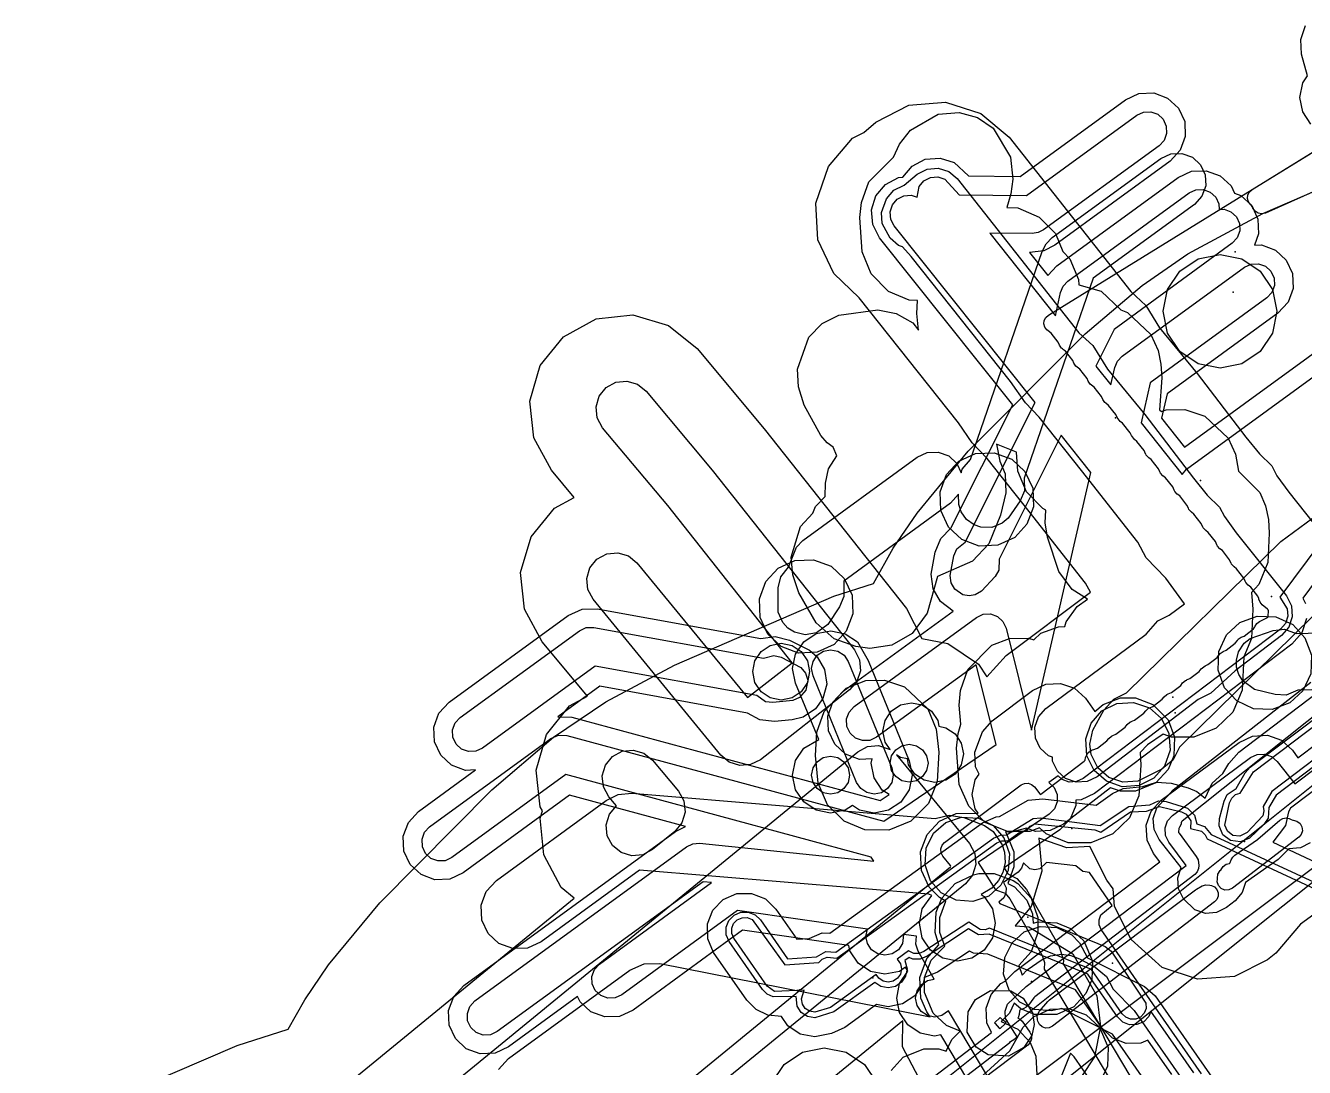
# Model space of a CAD drawing. Header units: metres. Extents: x 8738 to 9560, y -8972 to -7699.
# Drawn here: x 9225.3 to 9292.7, y -7915.7 to -7860.8 of the extents above; entities that cross this region are included whole.
import ezdxf

# ---------------------------------------------------------------- set-up
doc = ezdxf.new("R2010")
doc.units = ezdxf.units.M
for name, color, linetype in [('AI_GREENING_ALLOWED_ZONE', 4, 'Continuous'), ('AI_GREENING_EXCLUSIONS', 1, 'Continuous'), ('AI_GREENING_LAWN', 82, 'Continuous'), ('AI_GREENING_REJECTED', 6, 'Continuous')]:
    doc.layers.add(name, color=color, linetype=linetype)

msp = doc.modelspace()

# ---------------------------------------------------------------- linework, layer by layer
at = {"layer": 'AI_GREENING_ALLOWED_ZONE'}
msp.add_lwpolyline([(9293.318, -7869.513), (9290.644, -7870.695), (9290.456, -7870.738), (9290.265, -7870.706), (9290.101, -7870.604), (9289.988, -7870.448), (9289.944, -7870.352), (9289.887, -7870.274), (9289.862, -7870.251), (9289.752, -7870.104), (9289.703, -7869.927), (9289.72, -7869.745), (9289.803, -7869.581), (9289.938, -7869.458), (9294.506, -7866.641)], dxfattribs=at)
at = {"layer": 'AI_GREENING_EXCLUSIONS'}
for points in [[(9293.046, -7866.014), (9292.612, -7865.365), (9292.46, -7864.6), (9292.612, -7863.835), (9292.854, -7863.472), (9292.55, -7862.332), (9292.506, -7861.553), (9292.764, -7860.817)], [(9227.683, -7928.543), (9254.204, -7906.812), (9253.519, -7906.247), (9252.604, -7904.524), (9252.418, -7902.582), (9252.533, -7902.205), (9252.42, -7901.999), (9252.207, -7900.06), (9252.752, -7898.187), (9253.972, -7896.664), (9254.904, -7896.152), (9252.525, -7893.294), (9251.594, -7891.58), (9251.389, -7889.64), (9251.943, -7887.769), (9253.17, -7886.253), (9254.217, -7885.684), (9253.022, -7884.256), (9252.087, -7882.544), (9251.877, -7880.605), (9252.426, -7878.732), (9253.649, -7877.213), (9255.361, -7876.277), (9257.3, -7876.067), (9259.173, -7876.616), (9260.692, -7877.839), (9264.228, -7882.068), (9271.726, -7891.544), (9272.53, -7893.116), (9273.898, -7893.389), (9275.521, -7894.472), (9275.964, -7895.136), (9276.973, -7894.01), (9281.431, -7890.684), (9281.159, -7890.208), (9278.193, -7886.421), (9275.973, -7883.628), (9275.192, -7882.801), (9274.475, -7881.747), (9269.235, -7875.163), (9267.893, -7873.877), (9267.051, -7872.117), (9266.946, -7870.169), (9267.612, -7868.246), (9268.872, -7866.757), (9269.477, -7866.445), (9270.112, -7865.906), (9271.846, -7865.013), (9273.79, -7864.851), (9275.648, -7865.445), (9277.138, -7866.705), (9283.545, -7874.836), (9284.347, -7875.574), (9285.062, -7876.742), (9287.044, -7879.152), (9289.611, -7882.51), (9290.324, -7883.393), (9290.976, -7884.028), (9291.239, -7884.543), (9291.871, -7885.404), (9294.513, -7888.722)], [(9285.859, -7934.689), (9273.536, -7914.009), (9273.209, -7914.074), (9272.444, -7913.922), (9271.795, -7913.488), (9271.361, -7912.839), (9271.209, -7912.074), (9271.361, -7911.309), (9271.801, -7910.655), (9271.68, -7910.45), (9271.356, -7910.667), (9270.591, -7910.819), (9269.826, -7910.667), (9269.177, -7910.233), (9268.743, -7909.584), (9268.688, -7909.309), (9263.084, -7908.501), (9257.311, -7912.707), (9256.603, -7913.035), (9255.823, -7913.067), (9255.091, -7912.797), (9254.517, -7912.269), (9254.389, -7911.993), (9250.745, -7914.649), (9250.037, -7914.977), (9249.257, -7915.009), (9248.524, -7914.739), (9247.951, -7914.211), (9247.623, -7913.502), (9247.591, -7912.723), (9247.86, -7911.99), (9248.389, -7911.416), (9259.544, -7903.288), (9260.073, -7903.035), (9260.073, -7903.035), (9253.967, -7901.386), (9248.357, -7905.474), (9247.649, -7905.802), (9246.869, -7905.833), (9246.137, -7905.564), (9245.563, -7905.035), (9245.235, -7904.327), (9245.203, -7903.547), (9245.472, -7902.815), (9246.001, -7902.241), (9249.01, -7900.049), (9248.481, -7900.07), (9247.748, -7899.801), (9247.175, -7899.272), (9246.847, -7898.564), (9246.815, -7897.785), (9247.084, -7897.052), (9247.613, -7896.478), (9253.895, -7891.901), (9254.627, -7891.567), (9255.43, -7891.549), (9264.053, -7893.114), (9264.798, -7893.011), (9265.553, -7893.207), (9266.606, -7893.733), (9267.017, -7894.084), (9267.412, -7894.757), (9267.52, -7895.53), (9267.323, -7896.285), (9266.937, -7896.828), (9266.288, -7897.262), (9265.705, -7897.406), (9264.775, -7897.491), (9263.999, -7897.409), (9263.338, -7897.05), (9255.559, -7895.638), (9253.353, -7897.245), (9254.085, -7897.274), (9270.343, -7901.664), (9270.808, -7901.347), (9270.451, -7901.108), (9270.017, -7900.459), (9269.865, -7899.694), (9269.911, -7899.465), (9269.249, -7899.492), (9268.516, -7899.223), (9267.943, -7898.694), (9267.615, -7897.985), (9267.583, -7897.206), (9267.852, -7896.473), (9268.381, -7895.899), (9274.183, -7891.672), (9273.513, -7891.178), (9273.127, -7890.5), (9273.03, -7889.726), (9273.241, -7888.568), (9273.538, -7887.846), (9274.068, -7887.313), (9277.324, -7880.81), (9270.302, -7871.999), (9269.944, -7871.306), (9269.878, -7870.528), (9270.115, -7869.785), (9270.618, -7869.188), (9271.311, -7868.83), (9271.528, -7868.811), (9272.024, -7868.224), (9272.717, -7867.866), (9273.494, -7867.8), (9274.238, -7868.037), (9274.99, -7868.735), (9277.725, -7868.769), (9283.269, -7864.729), (9283.977, -7864.402), (9284.757, -7864.37), (9285.489, -7864.639), (9286.063, -7865.168), (9286.391, -7865.876), (9286.422, -7866.656), (9286.153, -7867.388), (9285.624, -7867.962), (9279.544, -7872.393), (9278.973, -7872.682), (9278.21, -7872.775), (9279.172, -7873.983), (9279.647, -7873.482), (9286.037, -7868.826), (9286.745, -7868.498), (9287.525, -7868.466), (9288.257, -7868.735), (9288.831, -7869.264), (9289.012, -7869.654), (9289.349, -7869.778), (9289.923, -7870.307), (9290.251, -7871.015), (9290.282, -7871.795), (9290.062, -7872.396), (9290.44, -7872.381), (9291.172, -7872.65), (9291.746, -7873.179), (9292.074, -7873.887), (9292.105, -7874.667), (9291.836, -7875.399), (9291.307, -7875.973), (9285.464, -7880.231), (9285.17, -7881.512), (9286.381, -7883.033), (9296.052, -7875.987)], [(9286.785, -7934.29), (9273.944, -7912.74), (9273.592, -7912.998), (9273.209, -7913.074), (9272.826, -7912.998), (9272.502, -7912.781), (9272.285, -7912.457), (9272.209, -7912.074), (9272.285, -7911.691), (9272.502, -7911.367), (9272.826, -7911.15), (9273.191, -7911.078), (9272.342, -7909.593), (9272.218, -7909.222), (9272.255, -7908.813), (9271.57, -7908.714), (9271.515, -7909.202), (9271.298, -7909.526), (9270.974, -7909.743), (9270.591, -7909.819), (9270.208, -7909.743), (9269.884, -7909.526), (9269.667, -7909.202), (9269.591, -7908.819), (9269.666, -7908.44), (9262.824, -7907.453), (9256.722, -7911.899), (9256.368, -7912.063), (9255.978, -7912.079), (9255.612, -7911.944), (9255.325, -7911.68), (9255.161, -7911.326), (9255.145, -7910.936), (9255.28, -7910.569), (9255.544, -7910.283), (9261.444, -7905.984), (9261.001, -7905.938), (9250.156, -7913.841), (9249.802, -7914.005), (9249.412, -7914.021), (9249.046, -7913.886), (9248.759, -7913.622), (9248.595, -7913.268), (9248.579, -7912.878), (9248.714, -7912.511), (9248.978, -7912.225), (9260.133, -7904.096), (9260.461, -7903.939), (9260.461, -7903.939), (9260.824, -7903.91), (9270.001, -7904.853), (9269.868, -7904.644), (9253.765, -7900.296), (9247.768, -7904.666), (9247.414, -7904.83), (9247.024, -7904.845), (9246.658, -7904.711), (9246.371, -7904.446), (9246.207, -7904.092), (9246.191, -7903.703), (9246.326, -7903.336), (9246.59, -7903.049), (9252.975, -7898.397), (9253.382, -7898.222), (9253.824, -7898.24), (9270.527, -7902.75), (9276.445, -7898.704), (9275.396, -7894.5), (9270.148, -7898.324), (9269.794, -7898.488), (9269.404, -7898.504), (9269.038, -7898.369), (9268.751, -7898.105), (9268.587, -7897.751), (9268.571, -7897.361), (9268.706, -7896.995), (9268.97, -7896.708), (9275.418, -7892.01), (9275.77, -7891.846), (9276.159, -7891.829), (9276.524, -7891.962), (9276.811, -7892.224), (9276.977, -7892.576), (9278.319, -7897.955), (9281.437, -7884.369), (9279.877, -7882.411), (9276.605, -7888.947), (9276.593, -7889.512), (9276.393, -7889.847), (9275.679, -7890.625), (9275.34, -7890.818), (9275.024, -7890.869), (9274.689, -7890.811), (9274.269, -7890.524), (9274.076, -7890.185), (9274.027, -7889.797), (9274.222, -7888.76), (9274.371, -7888.399), (9274.816, -7888.051), (9278.504, -7880.687), (9271.084, -7871.375), (9270.905, -7871.029), (9270.872, -7870.64), (9270.99, -7870.268), (9271.242, -7869.97), (9271.589, -7869.791), (9271.977, -7869.758), (9272.293, -7869.858), (9272.396, -7869.304), (9272.647, -7869.006), (9272.994, -7868.826), (9273.383, -7868.794), (9273.755, -7868.912), (9274.504, -7869.729), (9278.045, -7869.773), (9283.858, -7865.538), (9284.212, -7865.374), (9284.602, -7865.358), (9284.968, -7865.492), (9285.255, -7865.757), (9285.419, -7866.111), (9285.434, -7866.501), (9285.3, -7866.867), (9285.035, -7867.154), (9278.955, -7871.585), (9278.67, -7871.73), (9278.353, -7871.777), (9276.114, -7871.749), (9279.588, -7876.11), (9279.846, -7874.892), (9279.985, -7874.555), (9280.236, -7874.29), (9286.626, -7869.634), (9286.98, -7869.47), (9287.37, -7869.454), (9287.736, -7869.589), (9288.023, -7869.853), (9288.187, -7870.207), (9288.199, -7870.508), (9288.462, -7870.497), (9288.828, -7870.632), (9289.115, -7870.896), (9289.279, -7871.25), (9289.295, -7871.64), (9289.16, -7872.006), (9288.896, -7872.293), (9282.673, -7876.827), (9281.703, -7878.765), (9282.495, -7879.758), (9282.707, -7878.831), (9282.847, -7878.504), (9283.093, -7878.246), (9289.541, -7873.548), (9289.895, -7873.384), (9290.285, -7873.369), (9290.651, -7873.503), (9290.938, -7873.768), (9291.102, -7874.122), (9291.117, -7874.512), (9290.983, -7874.878), (9290.718, -7875.165), (9284.573, -7879.643), (9284.088, -7881.758), (9286.248, -7884.471), (9286.482, -7884.197), (9296.641, -7876.795)], [(9228.028, -7918.199), (9236.44, -7914.568), (9239.142, -7913.704), (9240.005, -7912.172), (9241.259, -7910.323), (9243.959, -7907.05), (9249.877, -7901.097), (9253.117, -7898.318), (9255.874, -7896.45), (9259.491, -7894.527), (9267.903, -7890.896), (9269.987, -7890.224), (9271.029, -7888.366), (9272.284, -7886.518), (9274.983, -7883.244), (9281.143, -7877.068), (9284.142, -7874.512), (9286.548, -7872.855), (9290.515, -7870.721), (9298.927, -7867.09)], [(9294.149, -7890.957), (9286.123, -7898.839), (9285.779, -7899.507), (9285.183, -7900.011), (9283.915, -7900.645), (9283.136, -7900.696), (9282.397, -7900.445), (9281.81, -7899.931), (9281.465, -7899.231), (9281.397, -7898.695), (9281.397, -7898.695), (9281.549, -7897.948), (9282.132, -7896.904), (9282.646, -7896.317), (9283.321, -7895.985), (9291.452, -7888), (9297.472, -7883.587)], [(9269.678, -7918.897), (9276.204, -7913.887), (9275.967, -7913.381), (9275.929, -7912.607), (9276.189, -7911.877), (9276.707, -7911.3), (9276.933, -7911.176), (9277.435, -7910.669), (9285.085, -7904.899), (9284.748, -7904.452), (9284.408, -7903.746), (9284.365, -7902.962), (9284.627, -7902.223), (9285.154, -7901.641), (9289.265, -7898.593), (9289.971, -7898.26), (9290.75, -7898.222), (9291.485, -7898.485), (9292.063, -7899.009), (9292.36, -7899.41), (9307.353, -7888.095)], [(9270.283, -7919.693), (9277.165, -7914.411), (9277.201, -7914.357), (9277.379, -7914.247), (9277.551, -7914.114), (9276.937, -7913.14), (9276.919, -7912.753), (9277.049, -7912.388), (9278.037, -7911.467), (9286.462, -7905.092), (9285.546, -7903.85), (9285.376, -7903.497), (9285.355, -7903.104), (9285.486, -7902.735), (9285.749, -7902.444), (9289.861, -7899.397), (9290.214, -7899.23), (9290.603, -7899.211), (9290.971, -7899.343), (9291.26, -7899.605), (9292.197, -7900.786), (9308.616, -7888.394)], [(9293.564, -7888.051), (9291.408, -7890.945), (9291.791, -7891.552), (9291.821, -7891.948), (9291.694, -7892.323), (9291.431, -7892.62), (9281.035, -7900.491), (9280.684, -7900.661), (9280.295, -7900.685), (9279.926, -7900.557), (9279.712, -7900.367), (9279.226, -7900.707), (9279.509, -7900.981), (9279.662, -7901.34), (9279.666, -7901.73), (9279.521, -7902.093), (9279.248, -7902.371), (9275.508, -7904.929), (9276.42, -7906.366), (9276.92, -7906.551), (9277.176, -7906.845), (9278.879, -7909.822), (9279.003, -7910.193), (9278.978, -7910.541), (9292.664, -7933.509)], [(9294.276, -7888.77), (9292.611, -7891.003), (9292.754, -7891.282)], [(9292.813, -7892.073), (9292.56, -7892.824), (9292.034, -7893.419), (9281.639, -7901.288), (9280.938, -7901.629), (9280.646, -7901.646), (9280.649, -7901.915), (9280.358, -7902.639), (9279.813, -7903.197), (9276.87, -7905.209), (9277.074, -7905.531), (9277.538, -7905.765), (9278.044, -7906.348), (9279.747, -7909.326), (9279.995, -7910.068), (9279.98, -7910.27), (9293.321, -7932.658)], [(9296.052, -7895.747), (9292.355, -7895.851), (9291.741, -7896.108), (9291.156, -7896.08), (9290.075, -7895.802), (9289.455, -7895.357), (9289.241, -7895.013), (9289.127, -7894.624), (9289.117, -7894.26), (9289.224, -7893.826), (9289.52, -7893.37), (9289.835, -7893.116), (9291.06, -7892.691), (9291.06, -7892.691), (9291.643, -7892.631), (9292.27, -7892.852), (9295.422, -7892.763)], [(9272.956, -7916.988), (9300.458, -7894.998)], [(9272.956, -7916.988), (9300.458, -7894.998)], [(9270.911, -7915.89), (9271.558, -7915.191), (9272.634, -7914.743), (9273.426, -7914.743), (9273.82, -7914.865), (9274.116, -7914.253), (9274.557, -7913.812), (9273.828, -7913.509), (9273.129, -7912.862), (9272.681, -7911.786), (9272.681, -7910.994), (9273.022, -7910.077), (9273.738, -7909.332), (9273.483, -7908.62), (9273.483, -7907.828), (9273.805, -7906.956), (9273.457, -7906.77), (9272.917, -7906.23), (9272.508, -7905.348), (9272.469, -7904.362), (9272.81, -7903.445), (9273.457, -7902.746), (9274.339, -7902.337), (9275.503, -7902.333), (9275.348, -7902.102), (9275.196, -7901.337), (9275.348, -7900.572), (9275.55, -7900.27), (9275.368, -7899.891), (9275.325, -7899.112), (9275.729, -7898.039), (9276.249, -7897.458), (9278.367, -7895.866), (9279.07, -7895.528), (9279.849, -7895.485), (9280.586, -7895.743), (9281.167, -7896.263), (9281.651, -7896.976), (9282.084, -7896.594), (9283.001, -7896.253), (9283.793, -7896.253), (9284.71, -7896.594), (9285.516, -7897.4), (9285.857, -7898.317), (9285.818, -7899.303), (9285.516, -7900.026), (9284.869, -7900.725), (9283.793, -7901.173), (9283.001, -7901.173), (9282.478, -7900.997), (9280.007, -7902.906), (9279.303, -7903.244), (9278.524, -7903.287), (9278.055, -7903.123), (9277.196, -7903.337), (9276.941, -7903.286), (9277.389, -7904.362), (9277.389, -7905.154), (9277.067, -7906.026), (9277.415, -7906.212), (9278.062, -7906.911), (9278.364, -7907.634), (9278.403, -7908.13), (9278.67, -7908.061), (9279.656, -7908.1), (9280.379, -7908.402), (9281.078, -7909.049), (9281.526, -7910.125), (9281.487, -7911.111), (9281.185, -7911.834), (9280.538, -7912.533), (9279.656, -7912.942), (9278.476, -7912.942), (9277.753, -7912.64), (9277.409, -7912.347), (9277.153, -7912.862), (9276.712, -7913.303), (9277.6, -7913.713), (9278.247, -7914.412), (9278.549, -7915.135), (9278.588, -7916.121)], [(9293.009, -7903.897), (9292.486, -7904.16), (9291.885, -7904.198), (9291.308, -7904.761), (9289.599, -7905.982), (9289.426, -7906.505), (9289.044, -7906.948), (9288.595, -7907.299), (9288.072, -7907.562), (9287.488, -7907.606), (9286.932, -7907.422), (9286.932, -7907.422), (9286.329, -7906.835), (9286.066, -7906.312), (9286.023, -7905.729), (9286.198, -7905.198), (9285.036, -7903.709), (9284.772, -7903.187), (9284.729, -7902.603), (9284.913, -7902.047), (9285.785, -7901.094), (9293.045, -7895.427)], [(9222.429, -7937.359), (9269.154, -7899.096), (9269.67, -7898.821), (9270.253, -7898.764), (9270.862, -7898.976), (9270.862, -7898.976), (9270.599, -7898.582), (9270.485, -7898.008), (9270.599, -7897.434), (9270.924, -7896.947), (9271.411, -7896.622), (9271.985, -7896.508), (9272.559, -7896.622), (9273.046, -7896.947), (9273.371, -7897.434), (9273.433, -7897.748), (9273.799, -7897.821), (9274.286, -7898.146), (9274.611, -7898.633), (9274.725, -7899.207), (9274.611, -7899.781), (9274.286, -7900.268), (9273.799, -7900.593), (9273.225, -7900.707), (9272.651, -7900.593), (9272.164, -7900.268), (9271.839, -7899.781), (9271.777, -7899.467), (9271.411, -7899.394), (9271.196, -7899.25), (9275.051, -7903.932), (9275.327, -7904.449), (9275.383, -7905.032), (9275.212, -7905.593), (9274.839, -7906.045), (9222.071, -7949.098)], [(9285.714, -7916.105), (9284.454, -7914.291), (9284.086, -7914.451), (9283.306, -7914.465), (9282.58, -7914.179), (9282.018, -7913.637), (9280.626, -7911.633), (9276.015, -7909.756), (9275.265, -7909.705), (9275.047, -7909.597), (9273.355, -7910.707), (9272.669, -7910.985), (9272.606, -7911.3), (9272.172, -7911.949), (9271.523, -7912.383), (9270.758, -7912.535), (9270.144, -7912.413), (9268.476, -7913.615), (9267.766, -7913.939), (9266.888, -7914.118), (9266.123, -7913.966), (9265.474, -7913.532), (9265.145, -7913.039), (9264.42, -7912.973), (9263.8, -7912.677), (9263.317, -7912.188), (9261.562, -7909.661), (9261.251, -7908.946), (9261.237, -7908.165), (9261.522, -7907.439), (9262.064, -7906.878), (9262.779, -7906.566), (9263.56, -7906.552), (9264.286, -7906.838), (9264.847, -7907.379), (9265.953, -7908.971), (9266.591, -7908.926), (9267.286, -7908.64), (9267.68, -7908.642), (9275.734, -7902.835), (9276.444, -7902.511), (9276.629, -7902.504), (9278.134, -7901.639), (9278.911, -7901.575), (9281.727, -7901.897), (9282.591, -7901.29), (9283.138, -7901.019), (9284.181, -7900.926), (9284.895, -7900.691), (9285.674, -7900.749), (9286.574, -7900.999), (9287.022, -7901.185), (9287.47, -7901.538), (9287.834, -7900.743), (9288.396, -7900.243), (9288.71, -7899.701), (9289.235, -7899.108), (9293.343, -7896.003)], [(9295.151, -7898.397), (9291.205, -7901.38), (9290.828, -7902.029), (9290.782, -7902.592), (9290.562, -7902.915), (9289.802, -7903.647), (9289.333, -7903.844), (9288.808, -7903.774), (9288.4, -7903.461), (9288.204, -7902.991), (9288.227, -7902.602), (9288.462, -7901.697), (9288.632, -7901.346), (9289.098, -7901.026), (9289.575, -7900.202), (9289.838, -7899.906), (9293.946, -7896.801)], [(9295.754, -7899.194), (9291.969, -7902.056), (9291.856, -7902.249), (9291.702, -7902.985), (9291.029, -7903.856), (9293.327, -7904.921)], [(9300.401, -7900.165), (9273.981, -7921.29)], [(9300.401, -7900.165), (9273.981, -7921.29)], [(9286.865, -7916.008), (9284.61, -7912.763), (9284.502, -7913.037), (9284.231, -7913.318), (9283.874, -7913.473), (9283.484, -7913.48), (9283.121, -7913.338), (9282.84, -7913.067), (9281.278, -7910.819), (9276.091, -7908.708), (9275.526, -7908.74), (9275.002, -7908.431), (9272.807, -7909.871), (9272.445, -7910.017), (9272.055, -7910.014), (9271.87, -7909.936), (9271.645, -7910.097), (9271.758, -7910.535), (9271.682, -7910.918), (9271.465, -7911.242), (9271.141, -7911.459), (9270.758, -7911.535), (9270.375, -7911.459), (9270.054, -7911.244), (9267.891, -7912.804), (9266.888, -7913.118), (9266.505, -7913.042), (9266.181, -7912.825), (9265.964, -7912.501), (9265.915, -7911.982), (9264.69, -7912.01), (9264.38, -7911.862), (9264.139, -7911.618), (9262.384, -7909.091), (9262.228, -7908.733), (9262.221, -7908.343), (9262.363, -7907.98), (9262.634, -7907.699), (9262.992, -7907.543), (9263.382, -7907.536), (9263.745, -7907.679), (9264.026, -7907.95), (9265.457, -7910.009), (9266.986, -7909.9), (9267.478, -7909.622), (9267.993, -7909.648), (9276.319, -7903.646), (9276.674, -7903.484), (9276.993, -7903.473), (9278.409, -7902.601), (9278.798, -7902.568), (9281.929, -7902.977), (9283.439, -7901.973), (9284.551, -7901.888), (9285.017, -7901.684), (9285.406, -7901.713), (9286.53, -7902.056), (9286.909, -7902.434), (9287.029, -7902.88), (9287.43, -7903.023), (9287.792, -7903.458), (9293.441, -7906.076)], [(9287.271, -7916.066), (9281.988, -7908.464), (9281.879, -7908.214), (9281.874, -7907.941), (9281.973, -7907.687), (9282.57, -7907.188), (9281.367, -7905.457), (9281.026, -7905.409), (9280.657, -7905.096), (9279.112, -7904.919), (9278.758, -7905.261), (9278.49, -7905.314), (9278.222, -7905.261), (9277.886, -7904.946), (9277.792, -7905.231), (9277.606, -7905.431), (9276.841, -7905.982), (9276.971, -7906.263), (9276.968, -7906.536), (9276.862, -7906.788), (9276.6, -7907.023), (9276.637, -7907.094), (9282.194, -7909.356), (9282.505, -7909.605), (9284.345, -7912.347), (9284.35, -7912.62), (9284.25, -7912.875), (9284.06, -7913.071), (9283.81, -7913.18), (9283.537, -7913.185), (9283.283, -7913.085), (9283.086, -7912.896), (9281.474, -7910.574), (9276.109, -7908.391), (9275.877, -7908.469), (9275.605, -7908.45), (9275.016, -7908.063), (9272.642, -7909.62), (9272.389, -7909.723), (9272.116, -7909.72), (9271.839, -7909.588), (9271.232, -7910.026), (9271.405, -7910.267), (9271.458, -7910.535), (9271.405, -7910.803), (9271.253, -7911.03), (9271.026, -7911.182), (9270.758, -7911.235), (9270.49, -7911.182), (9270.263, -7911.03), (9270.125, -7910.824), (9267.716, -7912.561), (9266.888, -7912.818), (9266.62, -7912.765), (9266.393, -7912.613), (9266.241, -7912.386), (9266.188, -7912.118), (9266.329, -7911.651), (9264.771, -7911.721), (9264.385, -7911.447), (9262.63, -7908.92), (9262.521, -7908.669), (9262.516, -7908.396), (9262.616, -7908.142), (9262.806, -7907.945), (9263.056, -7907.836), (9263.329, -7907.831), (9263.583, -7907.931), (9265.308, -7910.321), (9267.11, -7910.192), (9267.283, -7910.02), (9267.536, -7909.916), (9268.062, -7909.968), (9276.494, -7903.889), (9276.743, -7903.776), (9277.07, -7903.786), (9277.654, -7903.37), (9278.069, -7903.232), (9278.249, -7903.014), (9278.491, -7902.889), (9281.65, -7903.196), (9281.973, -7903.334), (9283.53, -7902.259), (9284.381, -7902.226), (9285.053, -7901.981), (9286.226, -7902.252), (9286.469, -7902.375), (9286.713, -7902.739), (9286.704, -7903.131), (9287.272, -7903.278), (9287.471, -7903.465), (9287.572, -7903.687), (9293.475, -7906.423)], [(9293.393, -7907.535), (9292.492, -7908.169), (9291.198, -7909.707), (9290.748, -7910.058), (9289.006, -7910.935), (9287.06, -7911.079), (9285.208, -7910.468), (9283.57, -7908.989), (9282.693, -7907.246), (9282.623, -7906.307), (9282.277, -7905.863), (9281.397, -7904.089), (9280.175, -7904.157), (9278.697, -7903.638), (9278.866, -7905.382), (9278.294, -7907.25), (9277.453, -7908.27), (9278.175, -7908.321), (9280.486, -7909.737), (9281.753, -7911.961), (9281.956, -7913.563), (9281.642, -7915.167), (9280.224, -7917.299)], [(9250.226, -7915.837), (9250.755, -7915.263), (9257.152, -7910.602), (9257.898, -7910.265), (9258.716, -7910.256), (9272.98, -7913.066), (9272.792, -7912.8), (9272.489, -7912.078), (9272.431, -7910.994), (9272.792, -7909.98), (9273.436, -7909.258), (9273.233, -7908.62), (9273.291, -7907.536), (9273.594, -7906.814), (9274.295, -7906.035), (9275.255, -7905.572), (9275.547, -7905.514), (9276.339, -7905.514), (9277.353, -7905.875), (9277.591, -7906.035), (9278.292, -7906.814), (9278.653, -7907.828), (9278.653, -7908.62), (9278.292, -7909.634), (9277.648, -7910.356), (9277.826, -7910.87), (9278.089, -7910.589), (9278.879, -7910.04), (9279.324, -7909.845), (9279.9, -7909.76), (9280.394, -7909.822), (9280.847, -7909.998), (9281.669, -7910.44), (9282.272, -7910.937), (9282.625, -7911.601), (9283.733, -7912.718), (9288.244, -7919.213)], [(9286.441, -7919.518), (9282.587, -7913.97), (9279.914, -7912.626), (9279.363, -7912.741), (9278.477, -7912.682), (9277.697, -7912.295), (9277.131, -7911.651), (9276.846, -7910.818), (9276.905, -7909.932), (9277.292, -7909.152), (9277.936, -7908.586), (9278.769, -7908.301), (9278.769, -7908.301), (9279.655, -7908.36), (9280.435, -7908.747), (9280.84, -7909.152), (9281.261, -7909.946), (9284.275, -7911.46), (9284.833, -7911.945), (9288.905, -7917.807)], [(9272.709, -7916.909), (9271.519, -7914.642), (9271.527, -7913.264), (9241.867, -7937.464)], [(9284.959, -7921.494), (9280.562, -7915.164), (9280.364, -7914.974), (9278.872, -7918.704)]]:
    msp.add_lwpolyline(points, dxfattribs=at)
for points in [[(9267.443, -7885.637), (9267.458, -7884.94), (9267.617, -7884.187), (9268.055, -7883.491), (9267.863, -7883.033), (9267.541, -7882.806), (9267.215, -7882.417), (9266.334, -7880.821), (9266.033, -7879.861), (9265.973, -7878.924), (9266.579, -7877.235), (9267.277, -7876.526), (9268.168, -7876.084), (9270.213, -7875.803), (9271.19, -7875.987), (9272.054, -7876.48), (9272.366, -7876.877), (9272.264, -7876), (9272.305, -7875.301), (9271.87, -7875.284), (9270.786, -7874.831), (9269.864, -7873.909), (9269.394, -7872.744), (9269.266, -7870.925), (9269.346, -7870.15), (9269.735, -7869.052), (9271.037, -7867.757), (9271.364, -7867.074), (9271.939, -7866.332), (9273.401, -7865.494), (9274.504, -7865.398), (9275.464, -7865.657), (9276.287, -7866.216), (9277.211, -7867.755), (9277.331, -7868.913), (9277.227, -7869.686), (9277.007, -7870.404), (9277.587, -7870.418), (9278.727, -7870.91), (9279.576, -7871.778), (9279.973, -7872.727), (9280.343, -7873.116), (9280.796, -7874.199), (9280.811, -7874.472), (9281.989, -7874.82), (9283.028, -7875.804), (9283.376, -7875.934), (9284.6, -7877.092), (9284.985, -7877.948), (9285.14, -7878.667), (9285.179, -7879.384), (9285.063, -7881.064), (9285.166, -7881.161), (9285.406, -7881.07), (9286.4, -7881.044), (9287.45, -7881.396), (9288.674, -7882.554), (9289.059, -7883.41), (9289.232, -7884.304), (9290.351, -7885.428), (9290.65, -7886.137), (9290.805, -7886.856), (9290.845, -7887.573), (9290.767, -7889.118), (9290.297, -7890.283), (9289.911, -7890.692), (9289.98, -7891.569), (9289.903, -7893.114), (9289.51, -7894.094), (9289.42, -7895.846), (9288.921, -7896.996), (9288.044, -7897.851), (9286.879, -7898.321), (9285.692, -7898.321), (9285.252, -7898.155), (9284.423, -7898.73), (9284.04, -7899.122), (9284.074, -7899.789), (9283.98, -7901.415), (9283.482, -7902.566), (9282.605, -7903.421), (9281.44, -7903.891), (9280.252, -7903.891), (9279.087, -7903.421), (9278.736, -7903.091), (9278.234, -7903.284), (9277.046, -7903.284), (9275.881, -7902.814), (9275.004, -7901.959), (9274.506, -7900.808), (9274.361, -7898.908), (9274.441, -7898.133), (9274.59, -7897.635), (9274.496, -7896.63), (9274.577, -7895.855), (9274.965, -7894.757), (9276.225, -7893.478), (9277.156, -7893.128), (9278.15, -7893.101), (9278.436, -7893.192), (9278.808, -7892.847), (9279.739, -7892.497), (9280.071, -7892.488), (9280.144, -7892.246), (9280.721, -7891.436), (9281.275, -7891.04), (9280.46, -7890.535), (9279.756, -7889.595), (9279.151, -7887.788), (9279.04, -7887.016), (9279.077, -7886.35), (9278.905, -7886.261), (9278.049, -7885.384), (9277.596, -7884.3), (9277.526, -7883.308), (9276.478, -7882.878), (9276.642, -7883.774), (9276.931, -7884.44), (9276.963, -7885.436), (9276.686, -7886.628), (9276.058, -7888.132), (9275.206, -7889.052), (9273.366, -7889.852), (9272.816, -7891.782), (9272.018, -7892.852), (9270.959, -7893.468), (9269.798, -7893.644), (9269.06, -7893.541), (9267.906, -7893.132), (9266.97, -7892.294), (9266.052, -7890.719), (9265.727, -7889.766), (9265.645, -7888.831), (9266.147, -7887.222), (9266.789, -7886.512), (9266.934, -7886.172), (9267.443, -7885.637)], [(9265.512, -7889.353), (9265.921, -7888.301), (9266.256, -7887.963), (9272.287, -7883.568), (9272.818, -7883.322), (9273.403, -7883.298), (9273.953, -7883.5), (9274.383, -7883.897), (9274.614, -7884.396), (9274.665, -7884.199), (9275.094, -7883.69), (9278.875, -7872.715), (9279.087, -7872.312), (9279.41, -7871.991), (9285.131, -7867.822), (9285.663, -7867.576), (9286.247, -7867.552), (9286.797, -7867.754), (9287.227, -7868.151), (9287.473, -7868.682), (9287.497, -7869.267), (9287.295, -7869.816), (9286.898, -7870.247), (9281.557, -7874.138), (9277.93, -7884.668), (9277.954, -7885.332), (9277.722, -7885.87), (9277.08, -7886.783), (9276.773, -7887.047), (9276.229, -7887.264), (9275.644, -7887.256), (9275.3, -7887.137), (9274.896, -7886.85), (9274.609, -7886.446), (9274.482, -7886.061), (9274.471, -7885.506), (9274.054, -7885.993), (9268.423, -7890.096), (9268.418, -7890.913), (9268.202, -7891.457), (9267.586, -7892.388), (9266.985, -7892.817), (9266.386, -7892.925), (9265.816, -7892.793), (9265.473, -7892.577), (9265.2, -7892.278), (9264.968, -7891.74), (9264.966, -7890.444), (9265.099, -7889.874), (9265.512, -7889.353)], [(9270.674, -7869.942), (9271.052, -7869.495), (9271.604, -7869.225), (9272.291, -7868.645), (9272.812, -7868.377), (9273.395, -7868.328), (9273.952, -7868.507), (9274.399, -7868.885), (9280.807, -7877.016), (9281.545, -7877.671), (9282.324, -7878.922), (9284.288, -7881.311), (9286.856, -7884.669), (9287.579, -7885.573), (9288.228, -7886.194), (9288.485, -7886.699), (9289.108, -7887.553), (9291.75, -7890.87), (9292.012, -7891.391), (9292.055, -7891.973), (9291.873, -7892.527), (9291.493, -7892.97), (9289.053, -7894.827), (9287.775, -7896.002), (9287.104, -7896.342), (9281.778, -7900.405), (9281.251, -7900.659), (9280.667, -7900.691), (9280.114, -7900.498), (9279.678, -7900.107), (9279.425, -7899.58), (9279.413, -7899.369), (9279.213, -7899.299), (9278.777, -7898.908), (9278.523, -7898.381), (9278.491, -7897.796), (9278.685, -7897.244), (9279.075, -7896.808), (9284.361, -7892.89), (9284.973, -7892.189), (9285.579, -7891.898), (9286.377, -7891.29), (9285.389, -7889.939), (9284.356, -7888.864), (9283.913, -7888.048), (9280.948, -7884.263), (9278.711, -7881.448), (9277.994, -7880.704), (9277.214, -7879.567), (9271.974, -7872.983), (9271.511, -7872.482), (9271.31, -7872.411), (9270.874, -7872.02), (9270.442, -7871.251), (9270.411, -7870.667), (9270.674, -7869.942)], [(9287.103, -7878.648), (9286.129, -7877.997), (9285.479, -7877.024), (9285.251, -7875.876), (9285.479, -7874.728), (9286.129, -7873.755), (9287.103, -7873.104), (9288.251, -7872.876), (9289.399, -7873.104), (9290.372, -7873.755), (9291.022, -7874.728), (9291.251, -7875.876), (9291.022, -7877.024), (9290.372, -7877.997), (9289.399, -7878.648), (9288.251, -7878.876), (9287.103, -7878.648)], [(9256.505, -7888.602), (9257.067, -7888.768), (9257.521, -7889.137), (9263.341, -7896.235), (9265.693, -7894.395), (9259.143, -7886.118), (9255.707, -7882.01), (9255.426, -7881.497), (9255.363, -7880.915), (9255.528, -7880.353), (9255.895, -7879.897), (9256.408, -7879.616), (9256.99, -7879.554), (9257.552, -7879.718), (9258.008, -7880.085), (9261.483, -7884.24), (9268.982, -7893.716), (9269.249, -7894.239), (9269.295, -7894.825), (9269.113, -7895.383), (9268.73, -7895.829), (9264.028, -7899.507), (9263.512, -7899.769), (9262.935, -7899.816), (9262.383, -7899.641), (9261.939, -7899.27), (9255.216, -7891.056), (9254.936, -7890.541), (9254.875, -7889.959), (9255.041, -7889.398), (9255.409, -7888.943), (9255.923, -7888.664), (9256.505, -7888.602)], [(9275.367, -7883.368), (9276.353, -7883.329), (9277.27, -7883.67), (9277.969, -7884.317), (9278.378, -7885.199), (9278.417, -7886.185), (9278.076, -7887.102), (9277.429, -7887.801), (9276.547, -7888.21), (9275.561, -7888.249), (9274.644, -7887.908), (9273.945, -7887.261), (9273.536, -7886.379), (9273.497, -7885.393), (9273.838, -7884.476), (9274.485, -7883.777), (9275.367, -7883.368)], [(9265.845, -7889.005), (9266.831, -7888.966), (9267.748, -7889.307), (9268.447, -7889.954), (9268.856, -7890.836), (9268.895, -7891.822), (9268.554, -7892.739), (9267.907, -7893.438), (9267.025, -7893.847), (9266.039, -7893.886), (9265.122, -7893.545), (9264.423, -7892.898), (9264.014, -7892.016), (9263.975, -7891.03), (9264.316, -7890.113), (9264.963, -7889.414), (9265.845, -7889.005)], [(9254.85, -7892.542), (9255.252, -7892.533), (9264.194, -7894.156), (9264.74, -7894.009), (9265.118, -7894.107), (9266.163, -7894.645), (9266.408, -7894.949), (9266.519, -7895.323), (9266.423, -7895.849), (9266.092, -7896.236), (9265.735, -7896.391), (9264.684, -7896.495), (9264.296, -7896.454), (9263.837, -7896.124), (9255.316, -7894.577), (9249.38, -7898.903), (9249.026, -7899.067), (9248.636, -7899.083), (9248.27, -7898.948), (9247.983, -7898.684), (9247.819, -7898.329), (9247.803, -7897.94), (9247.938, -7897.573), (9248.202, -7897.286), (9254.484, -7892.709), (9254.85, -7892.542)], [(9290.214, -7891.94), (9291.2, -7891.979), (9292.082, -7892.388), (9292.729, -7893.087), (9293.07, -7894.004), (9293.031, -7894.99), (9292.622, -7895.872), (9291.923, -7896.519), (9291.006, -7896.86), (9290.02, -7896.821), (9289.138, -7896.412), (9288.491, -7895.713), (9288.15, -7894.796), (9288.189, -7893.81), (9288.598, -7892.928), (9289.297, -7892.281), (9290.214, -7891.94)], [(9268.496, -7892.866), (9269.143, -7893.302), (9269.71, -7894.283), (9271.874, -7899.565), (9272.023, -7900.331), (9271.868, -7901.095), (9271.432, -7901.743), (9270.781, -7902.174), (9270.015, -7902.323), (9269.25, -7902.168), (9268.873, -7901.914), (9268.488, -7902.171), (9267.723, -7902.323), (9266.958, -7902.171), (9266.309, -7901.737), (9265.875, -7901.088), (9265.723, -7900.323), (9265.875, -7899.558), (9266.309, -7898.909), (9267.106, -7898.446), (9265.873, -7895.469), (9265.724, -7894.703), (9265.879, -7893.939), (9266.315, -7893.291), (9266.966, -7892.86), (9267.731, -7892.711), (9268.496, -7892.866)], [(9266.506, -7895.441), (9266.181, -7895.928), (9265.694, -7896.253), (9265.12, -7896.367), (9264.546, -7896.253), (9264.059, -7895.928), (9263.734, -7895.441), (9263.62, -7894.867), (9263.734, -7894.293), (9264.059, -7893.806), (9264.546, -7893.481), (9265.12, -7893.367), (9265.694, -7893.481), (9266.181, -7893.806), (9266.506, -7894.293), (9266.62, -7894.867), (9266.506, -7895.441)], [(9268.11, -7893.789), (9268.434, -7894.007), (9268.649, -7894.332), (9270.948, -7899.944), (9271.023, -7900.327), (9270.945, -7900.709), (9270.727, -7901.033), (9270.402, -7901.248), (9270.019, -7901.323), (9269.637, -7901.245), (9269.313, -7901.027), (9269.098, -7900.702), (9266.798, -7895.09), (9266.724, -7894.707), (9266.801, -7894.325), (9267.019, -7894.001), (9267.345, -7893.786), (9267.728, -7893.711), (9268.11, -7893.789)], [(9271.625, -7895.663), (9272.849, -7896.821), (9273.295, -7897.897), (9273.428, -7899.114), (9273.351, -7900.658), (9272.881, -7901.824), (9271.959, -7902.746), (9270.794, -7903.215), (9269.525, -7903.199), (9268.442, -7902.746), (9267.564, -7901.89), (9267.066, -7900.74), (9266.933, -7899.286), (9267.002, -7898.064), (9267.39, -7896.967), (9268.551, -7895.745), (9269.58, -7895.337), (9270.575, -7895.311), (9271.625, -7895.663)], [(9283.694, -7896.493), (9284.527, -7896.778), (9285.171, -7897.344), (9285.558, -7898.124), (9285.617, -7899.01), (9285.332, -7899.843), (9284.766, -7900.487), (9283.986, -7900.874), (9283.1, -7900.933), (9282.267, -7900.648), (9281.623, -7900.082), (9281.236, -7899.302), (9281.177, -7898.416), (9281.462, -7897.583), (9282.028, -7896.939), (9282.808, -7896.552), (9283.694, -7896.493)], [(9294.372, -7896.921), (9294.645, -7896.906), (9294.903, -7896.995), (9295.107, -7897.177), (9295.226, -7897.423), (9295.242, -7897.695), (9295.152, -7897.953), (9294.971, -7898.157), (9290.975, -7901.177), (9290.517, -7901.967), (9290.562, -7902.207), (9290.506, -7902.475), (9289.684, -7903.353), (9289.291, -7903.546), (9288.924, -7903.498), (9288.639, -7903.278), (9288.502, -7902.95), (9288.752, -7901.773), (9288.871, -7901.527), (9289.075, -7901.345), (9289.306, -7901.265), (9290.019, -7900.145), (9294.126, -7897.04), (9294.372, -7896.921)], [(9256.23, -7904.034), (9255.956, -7903.517), (9255.9, -7902.934), (9256.071, -7902.375), (9256.437, -7901.931), (9256.039, -7901.458), (9255.758, -7900.945), (9255.694, -7900.363), (9255.857, -7899.801), (9256.223, -7899.344), (9256.736, -7899.062), (9257.318, -7898.998), (9257.88, -7899.162), (9258.336, -7899.528), (9259.712, -7901.165), (9259.995, -7901.683), (9260.057, -7902.27), (9259.887, -7902.836), (9259.512, -7903.292), (9258.341, -7904.248), (9257.824, -7904.522), (9257.241, -7904.578), (9256.682, -7904.406), (9256.23, -7904.034)], [(9271.482, -7898.77), (9271.865, -7898.694), (9272.248, -7898.77), (9272.572, -7898.987), (9272.789, -7899.311), (9272.865, -7899.694), (9272.789, -7900.077), (9272.572, -7900.401), (9272.248, -7900.618), (9271.865, -7900.694), (9271.482, -7900.618), (9271.158, -7900.401), (9270.941, -7900.077), (9270.865, -7899.694), (9270.941, -7899.311), (9271.158, -7898.987), (9271.482, -7898.77)], [(9267.723, -7901.323), (9267.34, -7901.247), (9267.016, -7901.03), (9266.799, -7900.706), (9266.723, -7900.323), (9266.799, -7899.94), (9267.016, -7899.616), (9267.34, -7899.399), (9267.723, -7899.323), (9268.106, -7899.399), (9268.43, -7899.616), (9268.647, -7899.94), (9268.723, -7900.323), (9268.647, -7900.706), (9268.43, -7901.03), (9268.106, -7901.247), (9267.723, -7901.323)], [(9251.755, -7909.434), (9250.975, -7909.466), (9250.243, -7909.197), (9249.669, -7908.668), (9249.341, -7907.96), (9249.31, -7907.18), (9249.579, -7906.448), (9250.108, -7905.874), (9255.898, -7901.654), (9256.536, -7901.345), (9257.242, -7901.278), (9273.244, -7902.611), (9273.976, -7902.436), (9274.746, -7902.558), (9275.845, -7902.98), (9276.288, -7903.29), (9276.777, -7903.993), (9276.894, -7904.385), (9276.922, -7904.924), (9276.805, -7905.451), (9276.582, -7905.883), (9276.221, -7906.285), (9275.668, -7906.611), (9275.821, -7906.714), (9276.255, -7907.363), (9276.407, -7908.128), (9276.255, -7908.893), (9275.821, -7909.542), (9275.172, -7909.976), (9274.407, -7910.128), (9273.642, -7909.976), (9272.993, -7909.542), (9272.559, -7908.893), (9272.407, -7908.128), (9272.559, -7907.363), (9273.068, -7906.663), (9272.912, -7906.597), (9257.652, -7905.326), (9252.463, -7909.107), (9251.755, -7909.434)], [(9275.518, -7902.597), (9276.298, -7902.984), (9276.864, -7903.628), (9277.149, -7904.461), (9277.09, -7905.347), (9276.703, -7906.127), (9276.059, -7906.693), (9275.226, -7906.978), (9274.34, -7906.919), (9273.56, -7906.532), (9272.994, -7905.888), (9272.709, -7905.055), (9272.768, -7904.169), (9273.155, -7903.389), (9273.799, -7902.823), (9274.632, -7902.538), (9275.518, -7902.597)], [(9278.457, -7913.462), (9278.329, -7914.039), (9277.903, -7914.679), (9277.102, -7915.126), (9276.039, -7915.071), (9275.392, -7914.657), (9274.931, -7913.863), (9274.968, -7912.799), (9275.371, -7912.145), (9276.156, -7911.67), (9277.221, -7911.689), (9277.882, -7912.08), (9278.37, -7912.857), (9278.457, -7913.462)], [(9278.419, -7913.064), (9279.301, -7912.655), (9280.287, -7912.616), (9281.204, -7912.957), (9281.903, -7913.604), (9282.351, -7914.68), (9282.312, -7915.666), (9281.903, -7916.548), (9281.204, -7917.195), (9279.87, -7917.805), (9267.248, -7929.331), (9261.196, -7933.865), (9260.493, -7934.202), (9259.713, -7934.244), (9258.977, -7933.985), (9258.397, -7933.464), (9258.059, -7932.76), (9258.017, -7931.981), (9258.277, -7931.245), (9258.798, -7930.664), (9264.771, -7926.188), (9277.171, -7914.853), (9277.879, -7913.604), (9278.419, -7913.064)], [(9266.245, -7920.462), (9265.272, -7919.812), (9264.622, -7918.838), (9264.393, -7917.69), (9264.622, -7916.542), (9265.272, -7915.569), (9266.245, -7914.919), (9267.393, -7914.69), (9268.542, -7914.919), (9269.515, -7915.569), (9270.165, -7916.542), (9270.393, -7917.69), (9270.165, -7918.838), (9269.515, -7919.812), (9268.542, -7920.462), (9267.393, -7920.69), (9266.245, -7920.462)]]:
    msp.add_lwpolyline(points, close=True, dxfattribs=at)
at = {"layer": 'AI_GREENING_LAWN'}
for points in [[(9224.066, -7946.095), (9274.043, -7905.146), (9274.069, -7905.113), (9274.05, -7905.076), (9273.649, -7904.587), (9273.555, -7904.41), (9273.539, -7904.21), (9273.602, -7904.02), (9273.735, -7903.87), (9277.768, -7900.841), (9277.944, -7900.757), (9278.138, -7900.746), (9278.322, -7900.81), (9278.468, -7900.94), (9278.746, -7901.311), (9278.778, -7901.338), (9278.778, -7901.338), (9278.815, -7901.32), (9281.099, -7899.583), (9281.13, -7899.548), (9281.136, -7899.529), (9281.155, -7899.388), (9281.25, -7899.222), (9281.343, -7899.113), (9281.48, -7899.002), (9281.647, -7898.945), (9281.683, -7898.939), (9281.794, -7898.893), (9282.287, -7898.521), (9282.387, -7898.39), (9282.529, -7898.264), (9282.602, -7898.238), (9282.599, -7898.232), (9282.768, -7898.161), (9283.26, -7897.789), (9283.361, -7897.658), (9283.503, -7897.532), (9283.575, -7897.506), (9283.573, -7897.5), (9283.741, -7897.429), (9284.234, -7897.058), (9284.335, -7896.926), (9284.477, -7896.8), (9284.549, -7896.775), (9284.547, -7896.769), (9284.715, -7896.698), (9285.208, -7896.326), (9285.308, -7896.195), (9285.451, -7896.069), (9285.523, -7896.043), (9285.52, -7896.037), (9285.689, -7895.966), (9286.181, -7895.594), (9286.282, -7895.463), (9286.424, -7895.337), (9286.494, -7895.312), (9286.492, -7895.306), (9286.663, -7895.233), (9287.155, -7894.854), (9287.253, -7894.722), (9287.462, -7894.559), (9287.61, -7894.497), (9288.096, -7894.116), (9288.208, -7893.972), (9288.213, -7893.976), (9288.256, -7893.912), (9288.415, -7893.807), (9288.567, -7893.744), (9289.053, -7893.363), (9289.165, -7893.218), (9289.17, -7893.222), (9289.214, -7893.159), (9289.372, -7893.054), (9289.524, -7892.991), (9290.01, -7892.61), (9290.084, -7892.514), (9290.102, -7892.473), (9290.195, -7892.332), (9290.329, -7892.23), (9290.754, -7892.007), (9290.787, -7891.982), (9290.795, -7891.942), (9290.801, -7891.664), (9290.791, -7891.612), (9290.758, -7891.571), (9290.481, -7891.344), (9290.366, -7891.209), (9290.305, -7891.041), (9290.299, -7891.007), (9290.251, -7890.897), (9289.871, -7890.41), (9289.738, -7890.312), (9289.61, -7890.172), (9289.583, -7890.1), (9289.577, -7890.103), (9289.503, -7889.935), (9289.123, -7889.449), (9288.99, -7889.35), (9288.862, -7889.21), (9288.835, -7889.138), (9288.829, -7889.141), (9288.755, -7888.974), (9288.376, -7888.487), (9288.243, -7888.389), (9288.115, -7888.249), (9288.088, -7888.177), (9288.082, -7888.179), (9288.008, -7888.012), (9287.628, -7887.526), (9287.495, -7887.427), (9287.367, -7887.287), (9287.34, -7887.216), (9287.334, -7887.219), (9287.26, -7887.051), (9286.878, -7886.565), (9286.745, -7886.467), (9286.616, -7886.327), (9286.589, -7886.255), (9286.583, -7886.258), (9286.509, -7886.091), (9286.127, -7885.606), (9285.994, -7885.508), (9285.865, -7885.368), (9285.838, -7885.296), (9285.832, -7885.299), (9285.758, -7885.132), (9285.376, -7884.647), (9285.243, -7884.549), (9285.114, -7884.409), (9285.087, -7884.338), (9285.081, -7884.34), (9285.007, -7884.173), (9284.625, -7883.688), (9284.492, -7883.59), (9284.363, -7883.451), (9284.336, -7883.379), (9284.33, -7883.382), (9284.255, -7883.215), (9283.874, -7882.729), (9283.745, -7882.634), (9283.58, -7882.424), (9283.517, -7882.275), (9283.119, -7881.771), (9282.989, -7881.676), (9282.822, -7881.467), (9282.76, -7881.319), (9282.376, -7880.835), (9282.231, -7880.724), (9282.235, -7880.719), (9282.172, -7880.676), (9282.066, -7880.518), (9282.001, -7880.366), (9281.618, -7879.882), (9281.473, -7879.771), (9281.477, -7879.766), (9281.413, -7879.723), (9281.307, -7879.565), (9281.243, -7879.413), (9280.86, -7878.929), (9280.714, -7878.818), (9280.718, -7878.813), (9280.655, -7878.77), (9280.549, -7878.612), (9280.485, -7878.46), (9280.101, -7877.976), (9279.956, -7877.865), (9279.96, -7877.86), (9279.897, -7877.817), (9279.791, -7877.659), (9279.726, -7877.507), (9279.343, -7877.023), (9279.198, -7876.912), (9279.12, -7876.86), (9279.015, -7876.713), (9278.97, -7876.538), (9278.989, -7876.358), (9279.072, -7876.197), (9279.206, -7876.075), (9294.896, -7866.401)], [(9271.729, -7921.283), (9309.326, -7893.066)], [(9293.953, -7896.621), (9286.256, -7902.756), (9286.226, -7902.791), (9286.209, -7902.844), (9286.203, -7902.905), (9286.118, -7903.069), (9286.095, -7903.098), (9286.082, -7903.141), (9286.067, -7903.305), (9286.071, -7903.348), (9286.09, -7903.387), (9286.998, -7904.611), (9287.047, -7904.693), (9287.094, -7904.79), (9287.138, -7905.076), (9287.115, -7905.238), (9287.052, -7905.421), (9286.923, -7905.567), (9278.487, -7912.005), (9278.438, -7912.054), (9278.148, -7912.446), (9278.042, -7912.551), (9277.91, -7912.621), (9277.73, -7912.683), (9277.692, -7912.705), (9277.68, -7912.746), (9277.662, -7912.934), (9277.609, -7913.114), (9277.597, -7913.129), (9277.686, -7913.164), (9277.824, -7913.295), (9278.23, -7913.862), (9278.31, -7914.036), (9278.318, -7914.228), (9278.253, -7914.409), (9278.125, -7914.552), (9238.255, -7944.667)]]:
    msp.add_lwpolyline(points, dxfattribs=at)
for points in [[(9291.407, -7902.695), (9291.557, -7902.606), (9291.729, -7902.573), (9291.901, -7902.602), (9291.998, -7902.656), (9292.089, -7902.702), (9292.106, -7902.702), (9292.305, -7902.748), (9292.47, -7902.869), (9292.572, -7903.046), (9292.594, -7903.249), (9292.534, -7903.444), (9292.401, -7903.599), (9288.901, -7906.285), (9288.711, -7906.375), (9288.501, -7906.379), (9288.307, -7906.296), (9288.165, -7906.141), (9288.099, -7905.941), (9288.114, -7905.805), (9288.11, -7905.753), (9288.142, -7905.537), (9288.263, -7905.355), (9288.298, -7905.322), (9288.352, -7905.248), (9288.416, -7905.135), (9288.584, -7905.011), (9288.755, -7904.973), (9288.771, -7904.967), (9288.791, -7904.932), (9288.845, -7904.779), (9288.92, -7904.641), (9289.034, -7904.533), (9290.226, -7903.718), (9290.248, -7903.701), (9291.407, -7902.695)], [(9287.716, -7906.121), (9287.801, -7906.131), (9287.963, -7906.214), (9288.084, -7906.349), (9288.149, -7906.519), (9288.149, -7906.701), (9288.084, -7906.871), (9287.962, -7907.006), (9279.428, -7913.556), (9279.254, -7913.642), (9279.059, -7913.655), (9278.875, -7913.593), (9278.728, -7913.465), (9278.641, -7913.29), (9278.624, -7913.225), (9278.619, -7912.983), (9278.729, -7912.766), (9279.184, -7912.244), (9279.26, -7912.173), (9286.953, -7906.371), (9287.006, -7906.335), (9287.311, -7906.162), (9287.509, -7906.099), (9287.715, -7906.121), (9287.716, -7906.121)], [(9276.698, -7913.125), (9276.664, -7913.101), (9276.629, -7913.124), (9276.394, -7913.346), (9276.37, -7913.38), (9276.392, -7913.416), (9276.61, -7913.653), (9276.644, -7913.678), (9276.68, -7913.655), (9276.923, -7913.424), (9276.978, -7913.346), (9276.962, -7913.343), (9276.807, -7913.236), (9276.698, -7913.125)]]:
    msp.add_lwpolyline(points, close=True, dxfattribs=at)
at = {"layer": 'AI_GREENING_REJECTED'}
for p in [(9289.05, -7872.75), (9288.94, -7874.87), (9282.75, -7881.49), (9287.22, -7884.8), (9290.97, -7890.91), (9285.77, -7896.21), (9285.89, -7897.04), (9280.44, -7903.13), (9289.55, -7903.82), (9272.62, -7907.82), (9278.12, -7907.8), (9282.58, -7910.23), (9269.96, -7911.01), (9278.31, -7911.2), (9266.11, -7911.64), (9277.04, -7913.28)]:
    msp.add_point(p, dxfattribs=at)

doc.saveas('drawing.dxf')
